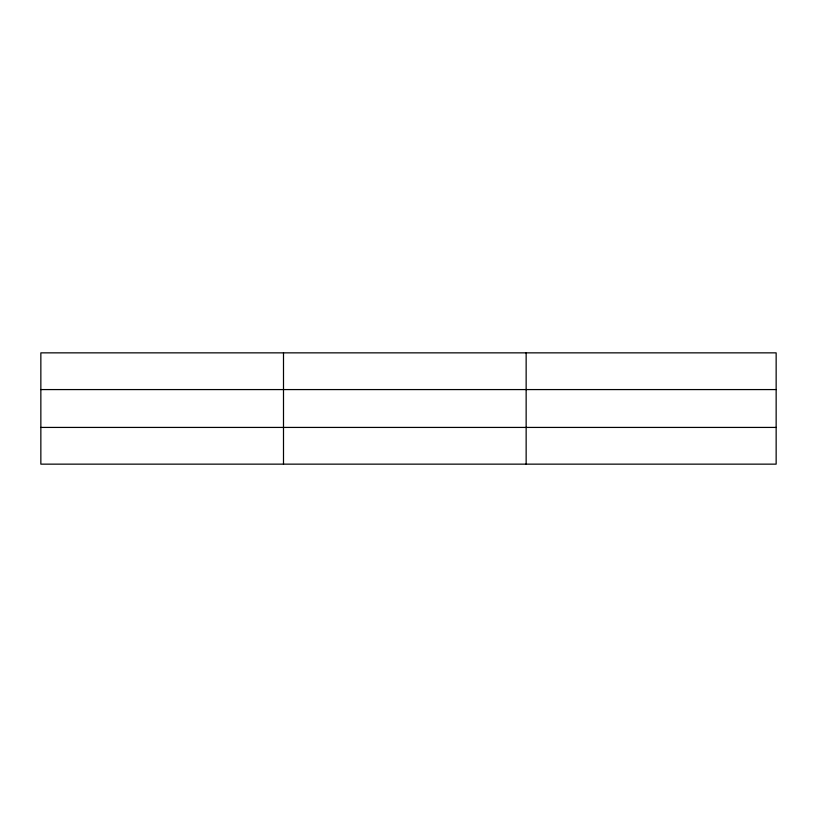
<?xml version="1.0" encoding="UTF-8"?>
<svg xmlns="http://www.w3.org/2000/svg" width="817" height="817" viewBox="0 0 817 817"><rect width="100%" height="100%" fill="white"/><g stroke="black" fill="none" stroke-linecap="round" stroke-linejoin="round"><path stroke-width="1.23" d="M283.499 352.852L283.499 464.148M526.148 352.852L526.148 464.148M776.15 389.576L776.15 352.852L40.85 352.852L40.85 464.148L776.15 464.148L776.15 389.576L40.85 389.576M40.85 427.424L776.15 427.424"/></g></svg>
